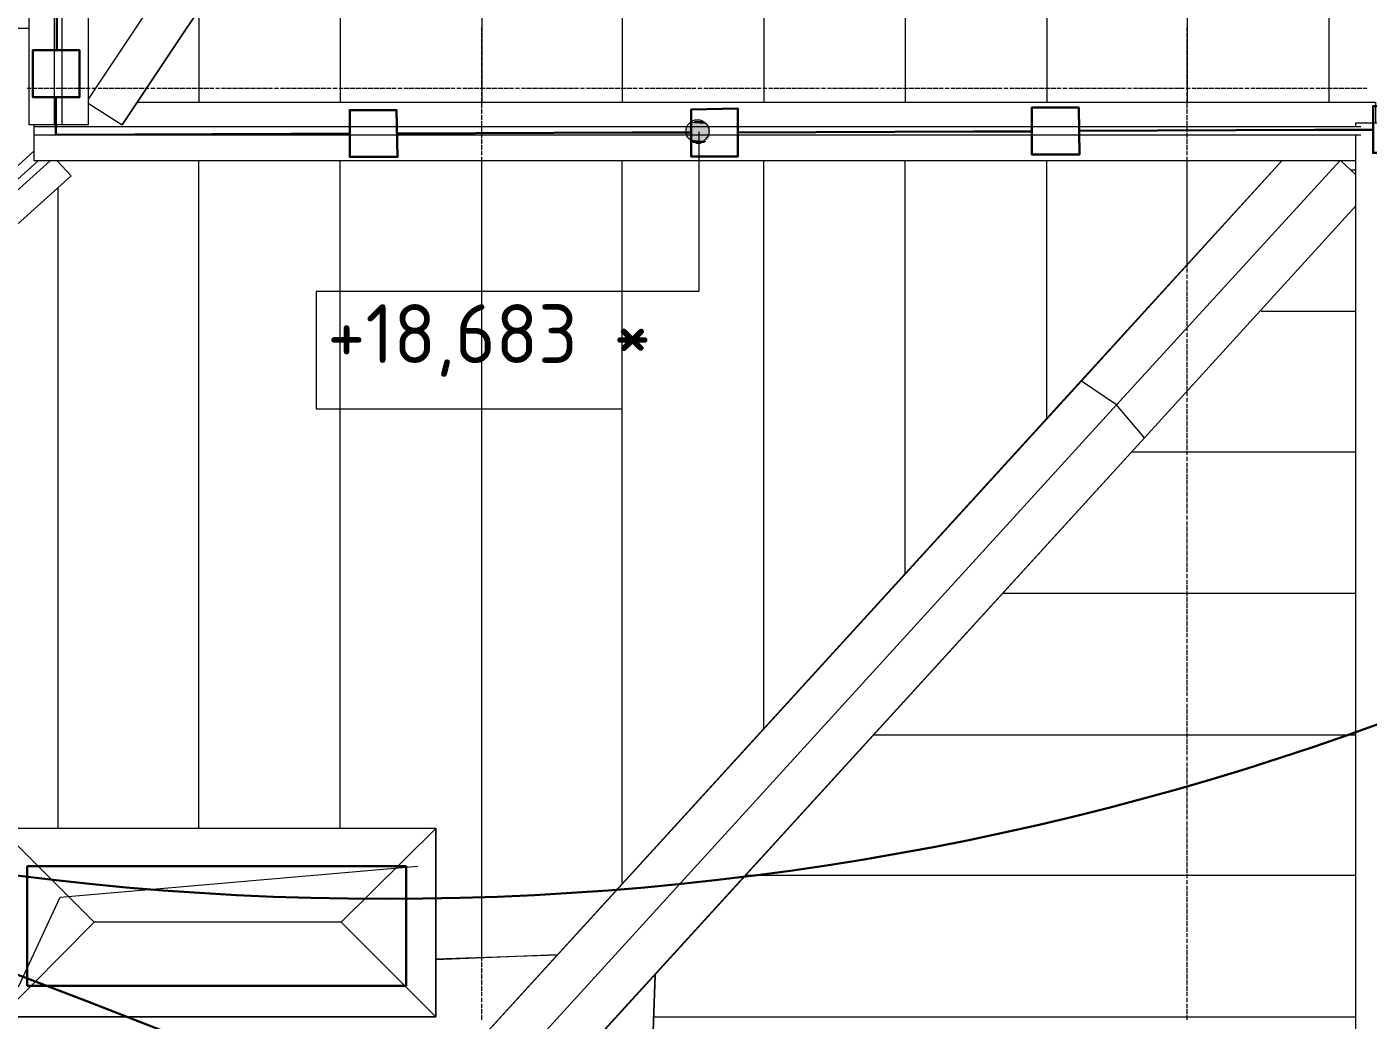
# Model space of a CAD drawing. Header units: millimetres. Extents: x -42533 to 645315, y 3457 to 82611.
# Drawn here: x 541750 to 547451, y 21061 to 25284 of the extents above; entities that cross this region are included whole.
import ezdxf

# ---------------------------------------------------------------- set-up
doc = ezdxf.new("R2010")
doc.units = ezdxf.units.MM
for name, color, linetype, true_color in [('PDF _!ЭОМ.Молниезащита', 7, 'Continuous', 0x954a95), ('PDF _Аннотация', 7, 'Continuous', 0xbababa), ('PDF _Антураж', 7, 'Continuous', 0xbababa), ('PDF _Воздуховоды', 7, 'Continuous', 0xbababa), ('PDF _Крыша', 7, 'Continuous', 0xbababa), ('PDF _Крыша штриховка', 7, 'Continuous', 0xbababa), ('PDF _Обобщенные модели', 7, 'Continuous', 0xbababa), ('PDF _Ограждение', 7, 'Continuous', 0xbababa), ('PDF _Оси', 7, 'Continuous', 0xbababa), ('PDF _Отметки', 7, 'Continuous', 0xbababa)]:
    doc.layers.add(name, color=color, linetype=linetype, true_color=true_color)
doc.layers.add('PDF _Линии', color=7, linetype='Continuous')
doc.layers.add('PDF _Текст', color=7, linetype='Continuous')
doc.styles.add('PDF GOST Common', font='GOST_Common.ttf')

msp = doc.modelspace()

# ---------------------------------------------------------------- linework, layer by layer
at = {"layer": 'PDF _!ЭОМ.Молниезащита', "color": 5, "lineweight": 30}
for points in [[(541877.3, 25184), (541877.3, 26183.6), (541877.3, 26433.5), (541779.8, 26433.5), (541779.8, 26632.5), (541978.9, 26632.5), (541978.9, 26433.5), (541877.3, 26433.5)], [(541873, 24824), (541873, 24824), (541873, 24985), (541775.6, 24985), (541775.6, 25184), (541974.7, 25184), (541974.7, 24985), (541873, 24985)], [(541873, 24824), (542872.6, 24828.3), (543122.4, 24828.3), (543122.4, 24929.9), (543321.5, 24929.9), (543325.7, 24730.9), (543122.4, 24730.9), (543122.4, 24828.3)], [(543323.6, 24830.4), (544323.2, 24834.6), (544573.1, 24834.6), (544573.1, 24932), (544772.1, 24936.3), (544772.1, 24733), (544573.1, 24733), (544573.1, 24834.6)], [(544772.1, 24834.6), (545771.7, 24838.9), (546021.5, 24838.9), (546021.5, 24940.5), (546220.6, 24940.5), (546224.8, 24741.5), (546021.5, 24741.5), (546021.5, 24838.9)], [(546222.7, 24841), (547222.3, 24845.2), (547472.1, 24845.2), (547472.1, 24946.9), (547671.2, 24946.9), (547675.4, 24747.8), (547472.1, 24747.8), (547472.1, 24845.2)]]:
    msp.add_lwpolyline(points, dxfattribs=at)
at = {"layer": 'PDF _!ЭОМ.Молниезащита', "color": 116, "lineweight": 30, "true_color": 0x136734}
msp.add_circle((543274.8, 33878.4), 12301.6, dxfattribs=at)
at = {"layer": 'PDF _!ЭОМ.Молниезащита', "lineweight": 13}
msp.add_arc((541973.2, 33883.9), 18066.6, 258.64082, 32.4196, dxfattribs=at)
at = {"layer": 'PDF _!ЭОМ.Молниезащита', "lineweight": 30}
msp.add_arc((514330.6, -50639.5), 76931.2, 53.480075, 71.283866, dxfattribs=at)
at = {"layer": 'PDF _Аннотация', "color": 8, "lineweight": 20}
msp.add_lwpolyline([(542980.6, 24159.1), (542980.6, 23659.3), (544280.8, 23659.3), (544280.8, 24159.1)], close=True, dxfattribs=at)
at = {"layer": 'PDF _Антураж', "color": 8, "lineweight": 18}
for points in [[(544001.3, 21338.4), (543488.8, 21317.2)], [(543488.8, 21321.4), (544005.5, 21338.4)], [(544132.6, 13236.1), (544420.6, 21253.6), (544136.8, 13240.4)]]:
    msp.add_lwpolyline(points, dxfattribs=at)
at = {"layer": 'PDF _Воздуховоды', "color": 8, "lineweight": 18}
for points in [[(543086.4, 21478.1), (543488.8, 21876.2), (543488.8, 21075.8), (543488.8, 21876.2), (541638, 21876.2), (541638, 21075.8), (541638, 21876.2), (542036.1, 21478.1), (541638, 21075.8), (543488.8, 21075.8), (543086.4, 21478.1), (542036.1, 21478.1)], [(543488.8, 21876.2), (541638, 21876.2)], [(543488.8, 21075.8), (541638, 21075.8)]]:
    msp.add_lwpolyline(points, dxfattribs=at)
at = {"layer": 'PDF _Крыша', "color": 8, "lineweight": 9}
msp.add_lwpolyline([(537944.7, 21245.2), (541782, 24756.3)], dxfattribs=at)
at = {"layer": 'PDF _Крыша штриховка', "color": 8, "lineweight": 9}
for points in [[(547283.7, 31482), (547283.7, 24963.8)], [(546682.3, 31460.8), (546682.3, 24963.8)], [(546085.1, 30757.8), (546085.1, 24963.8)], [(545483.7, 29855.6), (545483.7, 24963.8)], [(544882.2, 28957.7), (544882.2, 24963.8)], [(544280.8, 28055.6), (544280.8, 24963.8)], [(543683.6, 27157.7), (543683.6, 24963.8)], [(543082.2, 26255.6), (543082.2, 24963.8)], [(542480.8, 25357.7), (542480.8, 24963.8)], [(537923.6, 25277.2), (541760.8, 25277.2)], [(541883.6, 24713.9), (541883.6, 24713.9)], [(542480.8, 21876.2), (542480.8, 24713.9)], [(543082.2, 21876.2), (543082.2, 24713.9)], [(543683.6, 21329.9), (543683.6, 24713.9)], [(544280.8, 21643.3), (544280.8, 24713.9)], [(544882.2, 22299.8), (544882.2, 24713.9)], [(545483.7, 22960.5), (545483.7, 24713.9)], [(546085.1, 23617), (546085.1, 24713.9)], [(546682.3, 24273.4), (546682.3, 24713.9)], [(547376.9, 24675.8), (547398, 24675.8)], [(541883.6, 21876.2), (541883.6, 24599.6)], [(546995.7, 24074.4), (547398, 24074.4)], [(546445.1, 23477.2), (547398, 23477.2)], [(545898.7, 22875.8), (547398, 22875.8)], [(545352.4, 22274.4), (547398, 22274.4)], [(544806, 21677.2), (547398, 21677.2)], [(544416.3, 21075.8), (547398, 21075.8)]]:
    msp.add_lwpolyline(points, dxfattribs=at)
at = {"layer": 'PDF _Линии', "color": 8, "lineweight": 9}
msp.add_lwpolyline([(541714.2, 21202.8), (541892.1, 21584), (543412.6, 21715.3)], dxfattribs=at)
at = {"layer": 'PDF _Линии', "color": 8, "lineweight": 30}
msp.add_lwpolyline([(543361.7, 21715.3), (541752.3, 21715.3), (541752.3, 21207.1), (543361.7, 21207.1)], close=True, dxfattribs=at)
at = {"layer": 'PDF _Обобщенные модели', "color": 8, "lineweight": 18}
msp.add_lwpolyline([(542010.7, 24866.4), (541900.5, 24866.4), (541866.7, 24866.4), (541760.8, 24866.4), (541760.8, 50863), (541866.7, 50863), (541900.5, 50863), (542010.7, 50863)], close=True, dxfattribs=at)
for points in [[(541866.7, 50863), (541866.7, 24866.4)], [(541900.5, 24866.4), (541900.5, 50863)], [(542222.4, 24963.8), (547482.7, 24963.8), (547482.7, 24874.9)], [(547398, 24713.9), (541782, 24713.9), (541782, 24824), (541782, 24857.9), (541782, 24866.4)], [(547419.2, 24857.9), (541782, 24857.9)], [(547398, 24857.9), (547398, 24874.9), (547508.1, 24874.9), (547542, 24874.9), (547652.2, 24874.9), (547652.2, 19695)], [(541782, 24824), (547419.2, 24824)], [(547652.2, 19424), (547652.2, 16675.2), (547542, 16675.2), (547508.1, 16675.2), (547398, 16675.2), (547398, 24824)]]:
    msp.add_lwpolyline(points, dxfattribs=at)
at = {"layer": 'PDF _Ограждение', "color": 8, "lineweight": 9}
for points in [[(542010.7, 24959.6), (542154.7, 24866.4), (547194.7, 32422.3), (547088.8, 32494.3)], [(547025.3, 32494.3), (542010.7, 24976.5)], [(547194.7, 32422.3), (542154.7, 24866.4)], [(537135.8, 20512.5), (541798.9, 24713.9)], [(541849.7, 24713.9), (537186.6, 20512.5)], [(541879.4, 24713.9), (541938.7, 24650.4), (537347.5, 20512.5)], [(547330.3, 24713.9), (546381.5, 23676.3), (546233.3, 23777.9), (543251.6, 20512.5), (546233.3, 23782.1), (546233.3, 23777.9), (547084.6, 24713.9), (546233.3, 23782.1)], [(547334.5, 24713.9), (547398, 24654.6)], [(546500.1, 23536.5), (547398, 24523.3), (546500.1, 23536.5)], [(543463.4, 20207.5), (546500.1, 23536.5), (546381.5, 23676.3), (543463.4, 20474.3)], [(546500.1, 23536.5), (543463.4, 20203.3)], [(546500.1, 23536.5), (546500.1, 23536.5)]]:
    msp.add_lwpolyline(points, dxfattribs=at)
at = {"layer": 'PDF _Оси', "color": 8, "lineweight": 9}
for points in [[(543683.6, 25264.5), (543683.6, 25281.5)], [(543683.6, 25260.3), (543683.6, 25260.3)], [(543683.6, 25239.1), (543683.6, 25256)], [(546682.3, 25264.5), (546682.3, 25281.5)], [(546682.3, 25260.3), (546682.3, 25260.3)], [(546682.3, 25239.1), (546682.3, 25256)], [(543683.6, 25234.9), (543683.6, 25234.9)], [(543683.6, 25213.7), (543683.6, 25230.6)], [(543683.6, 25188.3), (543683.6, 25209.5)], [(546682.3, 25234.9), (546682.3, 25234.9)], [(546682.3, 25213.7), (546682.3, 25230.6)], [(546682.3, 25188.3), (546682.3, 25209.5)], [(543683.6, 25162.9), (543683.6, 25184)], [(543683.6, 25137.5), (543683.6, 25158.6)], [(546682.3, 25162.9), (546682.3, 25184)], [(546682.3, 25137.5), (546682.3, 25158.6)], [(543683.6, 25112), (543683.6, 25133.2)], [(543683.6, 25086.6), (543683.6, 25107.8)], [(546682.3, 25112), (546682.3, 25133.2)], [(546682.3, 25086.6), (546682.3, 25107.8)], [(543683.6, 25061.2), (543683.6, 25082.4)], [(543683.6, 25035.8), (543683.6, 25057)], [(543683.6, 25014.6), (543683.6, 25031.6)], [(546682.3, 25061.2), (546682.3, 25082.4)], [(546682.3, 25035.8), (546682.3, 25057)], [(546682.3, 25014.6), (546682.3, 25031.6)], [(541752.3, 25023.1), (541769.3, 25023.1)], [(541773.5, 25023.1), (541773.5, 25023.1)], [(541777.7, 25023.1), (541794.7, 25023.1)], [(541798.9, 25023.1), (541820.1, 25023.1)], [(541824.3, 25023.1), (541845.5, 25023.1)], [(541849.7, 25023.1), (541870.9, 25023.1)], [(541875.1, 25023.1), (541896.3, 25023.1)], [(541900.5, 25023.1), (541921.7, 25023.1)], [(541926, 25023.1), (541947.1, 25023.1)], [(541951.4, 25023.1), (541972.5, 25023.1)], [(541976.8, 25023.1), (541998, 25023.1)], [(542002.2, 25023.1), (542019.1, 25023.1)], [(542023.4, 25023.1), (542023.4, 25023.1)], [(542027.6, 25023.1), (542044.6, 25023.1)], [(542048.8, 25023.1), (542048.8, 25023.1)], [(542053, 25023.1), (542070, 25023.1)], [(542074.2, 25023.1), (542095.4, 25023.1)], [(542099.6, 25023.1), (542120.8, 25023.1)], [(542125, 25023.1), (542146.2, 25023.1)], [(542150.4, 25023.1), (542171.6, 25023.1)], [(542175.8, 25023.1), (542197, 25023.1)], [(542201.3, 25023.1), (542222.4, 25023.1)], [(542226.7, 25023.1), (542247.8, 25023.1)], [(542252.1, 25023.1), (542269, 25023.1)], [(542273.3, 25023.1), (542273.3, 25023.1)], [(542277.5, 25023.1), (542294.4, 25023.1)], [(542298.7, 25023.1), (542298.7, 25023.1)], [(542302.9, 25023.1), (542319.8, 25023.1)], [(542324.1, 25023.1), (542345.3, 25023.1)], [(542349.5, 25023.1), (542370.7, 25023.1)], [(542374.9, 25023.1), (542396.1, 25023.1)], [(542400.3, 25023.1), (542421.5, 25023.1)], [(542425.7, 25023.1), (542446.9, 25023.1)], [(542451.1, 25023.1), (542472.3, 25023.1)], [(542476.6, 25023.1), (542497.7, 25023.1)], [(542502, 25023.1), (542523.1, 25023.1)], [(542527.4, 25023.1), (542544.3, 25023.1)], [(542548.6, 25023.1), (542548.6, 25023.1)], [(542552.8, 25023.1), (542569.7, 25023.1)], [(542574, 25023.1), (542574, 25023.1)], [(542578.2, 25023.1), (542595.1, 25023.1)], [(542599.4, 25023.1), (542620.6, 25023.1)], [(542624.8, 25023.1), (542646, 25023.1)], [(542650.2, 25023.1), (542671.4, 25023.1)], [(542675.6, 25023.1), (542696.8, 25023.1)], [(542701, 25023.1), (542722.2, 25023.1)], [(542726.4, 25023.1), (542747.6, 25023.1)], [(542751.9, 25023.1), (542773, 25023.1)], [(542777.3, 25023.1), (542794.2, 25023.1)], [(542798.4, 25023.1), (542798.4, 25023.1)], [(542802.7, 25023.1), (542819.6, 25023.1)], [(542823.9, 25023.1), (542823.9, 25023.1)], [(542828.1, 25023.1), (542845, 25023.1)], [(542849.3, 25023.1), (542870.4, 25023.1)], [(542874.7, 25023.1), (542895.9, 25023.1)], [(542900.1, 25023.1), (542921.3, 25023.1)], [(542925.5, 25023.1), (542946.7, 25023.1)], [(542950.9, 25023.1), (542972.1, 25023.1)], [(542976.3, 25023.1), (542997.5, 25023.1)], [(543001.7, 25023.1), (543022.9, 25023.1)], [(543027.2, 25023.1), (543044.1, 25023.1)], [(543048.3, 25023.1), (543048.3, 25023.1)], [(543052.6, 25023.1), (543069.5, 25023.1)], [(543073.7, 25023.1), (543073.7, 25023.1)], [(543078, 25023.1), (543094.9, 25023.1)], [(543099.2, 25023.1), (543120.3, 25023.1)], [(543124.6, 25023.1), (543145.7, 25023.1)], [(543150, 25023.1), (543171.2, 25023.1)], [(543175.4, 25023.1), (543196.6, 25023.1)], [(543200.8, 25023.1), (543222, 25023.1)], [(543226.2, 25023.1), (543247.4, 25023.1)], [(543251.6, 25023.1), (543272.8, 25023.1)], [(543277, 25023.1), (543298.2, 25023.1)], [(543302.4, 25023.1), (543319.4, 25023.1)], [(543323.6, 25023.1), (543323.6, 25023.1)], [(543327.9, 25023.1), (543344.8, 25023.1)], [(543349, 25023.1), (543349, 25023.1)], [(543353.3, 25023.1), (543370.2, 25023.1)], [(543374.4, 25023.1), (543395.6, 25023.1)], [(543399.9, 25023.1), (543421, 25023.1)], [(543425.3, 25023.1), (543446.5, 25023.1)], [(543450.7, 25023.1), (543471.9, 25023.1)], [(543476.1, 25023.1), (543497.3, 25023.1)], [(543501.5, 25023.1), (543522.7, 25023.1)], [(543526.9, 25023.1), (543548.1, 25023.1)], [(543552.3, 25023.1), (543569.3, 25023.1)], [(543573.5, 25023.1), (543573.5, 25023.1)], [(543577.7, 25023.1), (543594.7, 25023.1)], [(543598.9, 25023.1), (543598.9, 25023.1)], [(543603.2, 25023.1), (543620.1, 25023.1)], [(543624.3, 25023.1), (543645.5, 25023.1)], [(543649.7, 25023.1), (543670.9, 25023.1)], [(543675.2, 25023.1), (543696.3, 25023.1)], [(543683.6, 25010.4), (543683.6, 25010.4)], [(543683.6, 24989.2), (543683.6, 25006.2)], [(543683.6, 24985), (543683.6, 24985)], [(543683.6, 24963.8), (543683.6, 24980.7)], [(543700.6, 25023.1), (543721.7, 25023.1)], [(543726, 25023.1), (543747.2, 25023.1)], [(543751.4, 25023.1), (543772.6, 25023.1)], [(543776.8, 25023.1), (543798, 25023.1)], [(543802.2, 25023.1), (543819.2, 25023.1)], [(543823.4, 25023.1), (543823.4, 25023.1)], [(543827.6, 25023.1), (543844.6, 25023.1)], [(543848.8, 25023.1), (543848.8, 25023.1)], [(543853, 25023.1), (543870, 25023.1)], [(543874.2, 25023.1), (543895.4, 25023.1)], [(543899.6, 25023.1), (543920.8, 25023.1)], [(543925, 25023.1), (543946.2, 25023.1)], [(543950.5, 25023.1), (543971.6, 25023.1)], [(543975.9, 25023.1), (543997, 25023.1)], [(544001.3, 25023.1), (544022.5, 25023.1)], [(544026.7, 25023.1), (544047.9, 25023.1)], [(544052.1, 25023.1), (544073.3, 25023.1)], [(544077.5, 25023.1), (544094.5, 25023.1)], [(544098.7, 25023.1), (544098.7, 25023.1)], [(544102.9, 25023.1), (544119.9, 25023.1)], [(544124.1, 25023.1), (544124.1, 25023.1)], [(544128.3, 25023.1), (544145.3, 25023.1)], [(544149.5, 25023.1), (544170.7, 25023.1)], [(544174.9, 25023.1), (544196.1, 25023.1)], [(544200.3, 25023.1), (544221.5, 25023.1)], [(544225.8, 25023.1), (544246.9, 25023.1)], [(544251.2, 25023.1), (544272.3, 25023.1)], [(544276.6, 25023.1), (544297.8, 25023.1)], [(544302, 25023.1), (544323.2, 25023.1)], [(544327.4, 25023.1), (544344.3, 25023.1)], [(544348.6, 25023.1), (544348.6, 25023.1)], [(544352.8, 25023.1), (544369.8, 25023.1)], [(544374, 25023.1), (544374, 25023.1)], [(544378.2, 25023.1), (544395.2, 25023.1)], [(544399.4, 25023.1), (544420.6, 25023.1)], [(544424.8, 25023.1), (544446, 25023.1)], [(544450.2, 25023.1), (544471.4, 25023.1)], [(544475.6, 25023.1), (544496.8, 25023.1)], [(544501.1, 25023.1), (544522.2, 25023.1)], [(544526.5, 25023.1), (544547.6, 25023.1)], [(544551.9, 25023.1), (544573.1, 25023.1)], [(544577.3, 25023.1), (544594.2, 25023.1)], [(544598.5, 25023.1), (544598.5, 25023.1)], [(544602.7, 25023.1), (544619.6, 25023.1)], [(544623.9, 25023.1), (544623.9, 25023.1)], [(544628.1, 25023.1), (544645.1, 25023.1)], [(544649.3, 25023.1), (544670.5, 25023.1)], [(544674.7, 25023.1), (544695.9, 25023.1)], [(544700.1, 25023.1), (544721.3, 25023.1)], [(544725.5, 25023.1), (544746.7, 25023.1)], [(544750.9, 25023.1), (544772.1, 25023.1)], [(544776.3, 25023.1), (544797.5, 25023.1)], [(544801.8, 25023.1), (544822.9, 25023.1)], [(544827.2, 25023.1), (544848.4, 25023.1)], [(544852.6, 25023.1), (544869.5, 25023.1)], [(544873.8, 25023.1), (544873.8, 25023.1)], [(544878, 25023.1), (544894.9, 25023.1)], [(544899.2, 25023.1), (544899.2, 25023.1)], [(544903.4, 25023.1), (544920.4, 25023.1)], [(544924.6, 25023.1), (544945.8, 25023.1)], [(544950, 25023.1), (544971.2, 25023.1)], [(544975.4, 25023.1), (544996.6, 25023.1)], [(545000.8, 25023.1), (545022, 25023.1)], [(545026.2, 25023.1), (545047.4, 25023.1)], [(545051.6, 25023.1), (545072.8, 25023.1)], [(545077.1, 25023.1), (545098.2, 25023.1)], [(545102.5, 25023.1), (545119.4, 25023.1)], [(545123.6, 25023.1), (545123.6, 25023.1)], [(545127.9, 25023.1), (545144.8, 25023.1)], [(545149.1, 25023.1), (545149.1, 25023.1)], [(545153.3, 25023.1), (545170.2, 25023.1)], [(545174.5, 25023.1), (545195.6, 25023.1)], [(545199.9, 25023.1), (545221.1, 25023.1)], [(545225.3, 25023.1), (545246.5, 25023.1)], [(545250.7, 25023.1), (545271.9, 25023.1)], [(545276.1, 25023.1), (545297.3, 25023.1)], [(545301.5, 25023.1), (545322.7, 25023.1)], [(545326.9, 25023.1), (545348.1, 25023.1)], [(545352.4, 25023.1), (545369.3, 25023.1)], [(545373.5, 25023.1), (545373.5, 25023.1)], [(545377.8, 25023.1), (545394.7, 25023.1)], [(545398.9, 25023.1), (545398.9, 25023.1)], [(545403.2, 25023.1), (545420.1, 25023.1)], [(545424.4, 25023.1), (545445.5, 25023.1)], [(545449.8, 25023.1), (545470.9, 25023.1)], [(545475.2, 25023.1), (545496.4, 25023.1)], [(545500.6, 25023.1), (545521.8, 25023.1)], [(545526, 25023.1), (545547.2, 25023.1)], [(545551.4, 25023.1), (545572.6, 25023.1)], [(545576.8, 25023.1), (545598, 25023.1)], [(545602.2, 25023.1), (545623.4, 25023.1)], [(545627.7, 25023.1), (545644.6, 25023.1)], [(545648.8, 25023.1), (545648.8, 25023.1)], [(545653.1, 25023.1), (545670, 25023.1)], [(545674.2, 25023.1), (545674.2, 25023.1)], [(545678.5, 25023.1), (545695.4, 25023.1)], [(545699.7, 25023.1), (545720.8, 25023.1)], [(545725.1, 25023.1), (545746.2, 25023.1)], [(545750.5, 25023.1), (545771.7, 25023.1)], [(545775.9, 25023.1), (545797.1, 25023.1)], [(545801.3, 25023.1), (545822.5, 25023.1)], [(545826.7, 25023.1), (545847.9, 25023.1)], [(545852.1, 25023.1), (545873.3, 25023.1)], [(545877.5, 25023.1), (545894.5, 25023.1)], [(545898.7, 25023.1), (545898.7, 25023.1)], [(545903, 25023.1), (545919.9, 25023.1)], [(545924.1, 25023.1), (545924.1, 25023.1)], [(545928.4, 25023.1), (545945.3, 25023.1)], [(545949.5, 25023.1), (545970.7, 25023.1)], [(545975, 25023.1), (545996.1, 25023.1)], [(546000.4, 25023.1), (546021.5, 25023.1)], [(546025.8, 25023.1), (546047, 25023.1)], [(546051.2, 25023.1), (546072.4, 25023.1)], [(546076.6, 25023.1), (546097.8, 25023.1)], [(546102, 25023.1), (546123.2, 25023.1)], [(546127.4, 25023.1), (546144.4, 25023.1)], [(546148.6, 25023.1), (546148.6, 25023.1)], [(546152.8, 25023.1), (546169.8, 25023.1)], [(546174, 25023.1), (546174, 25023.1)], [(546178.2, 25023.1), (546195.2, 25023.1)], [(546199.4, 25023.1), (546220.6, 25023.1)], [(546224.8, 25023.1), (546246, 25023.1)], [(546250.3, 25023.1), (546271.4, 25023.1)], [(546275.7, 25023.1), (546296.8, 25023.1)], [(546301.1, 25023.1), (546322.3, 25023.1)], [(546326.5, 25023.1), (546347.7, 25023.1)], [(546351.9, 25023.1), (546373.1, 25023.1)], [(546377.3, 25023.1), (546398.5, 25023.1)], [(546402.7, 25023.1), (546419.7, 25023.1)], [(546423.9, 25023.1), (546423.9, 25023.1)], [(546428.1, 25023.1), (546445.1, 25023.1)], [(546449.3, 25023.1), (546449.3, 25023.1)], [(546453.5, 25023.1), (546470.5, 25023.1)], [(546474.7, 25023.1), (546495.9, 25023.1)], [(546500.1, 25023.1), (546521.3, 25023.1)], [(546525.5, 25023.1), (546546.7, 25023.1)], [(546551, 25023.1), (546572.1, 25023.1)], [(546576.4, 25023.1), (546597.5, 25023.1)], [(546601.8, 25023.1), (546623, 25023.1)], [(546627.2, 25023.1), (546648.4, 25023.1)], [(546652.6, 25023.1), (546669.6, 25023.1)], [(546673.8, 25023.1), (546673.8, 25023.1)], [(546678, 25023.1), (546695, 25023.1)], [(546682.3, 25010.4), (546682.3, 25010.4)], [(546682.3, 24989.2), (546682.3, 25006.2)], [(546682.3, 24985), (546682.3, 24985)], [(546682.3, 24963.8), (546682.3, 24980.7)], [(546699.2, 25023.1), (546699.2, 25023.1)], [(546703.4, 25023.1), (546720.4, 25023.1)], [(546724.6, 25023.1), (546745.8, 25023.1)], [(546750, 25023.1), (546771.2, 25023.1)], [(546775.4, 25023.1), (546796.6, 25023.1)], [(546800.8, 25023.1), (546822, 25023.1)], [(546826.3, 25023.1), (546847.4, 25023.1)], [(546851.7, 25023.1), (546872.8, 25023.1)], [(546877.1, 25023.1), (546898.3, 25023.1)], [(546902.5, 25023.1), (546919.4, 25023.1)], [(546923.7, 25023.1), (546923.7, 25023.1)], [(546927.9, 25023.1), (546944.8, 25023.1)], [(546949.1, 25023.1), (546949.1, 25023.1)], [(546953.3, 25023.1), (546970.3, 25023.1)], [(546974.5, 25023.1), (546995.7, 25023.1)], [(546999.9, 25023.1), (547021.1, 25023.1)], [(547025.3, 25023.1), (547046.5, 25023.1)], [(547050.7, 25023.1), (547071.9, 25023.1)], [(547076.1, 25023.1), (547097.3, 25023.1)], [(547101.6, 25023.1), (547122.7, 25023.1)], [(547127, 25023.1), (547148.1, 25023.1)], [(547152.4, 25023.1), (547173.6, 25023.1)], [(547177.8, 25023.1), (547194.7, 25023.1)], [(547199, 25023.1), (547199, 25023.1)], [(547203.2, 25023.1), (547220.1, 25023.1)], [(547224.4, 25023.1), (547224.4, 25023.1)], [(547228.6, 25023.1), (547245.6, 25023.1)], [(547249.8, 25023.1), (547271, 25023.1)], [(547275.2, 25023.1), (547296.4, 25023.1)], [(547300.6, 25023.1), (547321.8, 25023.1)], [(547326, 25023.1), (547347.2, 25023.1)], [(547351.4, 25023.1), (547372.6, 25023.1)], [(547376.9, 25023.1), (547398, 25023.1)], [(547402.3, 25023.1), (547423.4, 25023.1)], [(547427.7, 25023.1), (547444.6, 25023.1)], [(547448.9, 25023.1), (547448.9, 25023.1)], [(543683.6, 24938.4), (543683.6, 24959.6)], [(543683.6, 24913), (543683.6, 24934.2)], [(546682.3, 24938.4), (546682.3, 24959.6)], [(546682.3, 24913), (546682.3, 24934.2)], [(543683.6, 24887.6), (543683.6, 24908.7)], [(543683.6, 24862.2), (543683.6, 24883.3)], [(543683.6, 24836.7), (543683.6, 24857.9)], [(546682.3, 24887.6), (546682.3, 24908.7)], [(546682.3, 24862.2), (546682.3, 24883.3)], [(546682.3, 24836.7), (546682.3, 24857.9)], [(543683.6, 24811.3), (543683.6, 24832.5)], [(543683.6, 24785.9), (543683.6, 24807.1)], [(546682.3, 24811.3), (546682.3, 24832.5)], [(546682.3, 24785.9), (546682.3, 24807.1)], [(543683.6, 24760.5), (543683.6, 24781.7)], [(543683.6, 24739.3), (543683.6, 24756.3)], [(546682.3, 24760.5), (546682.3, 24781.7)], [(546682.3, 24739.3), (546682.3, 24756.3)], [(543683.6, 24735.1), (543683.6, 24735.1)], [(543683.6, 24713.9), (543683.6, 24730.9)], [(543683.6, 24709.7), (543683.6, 24709.7)], [(543683.6, 24688.5), (543683.6, 24705.5)], [(546682.3, 24735.1), (546682.3, 24735.1)], [(546682.3, 24713.9), (546682.3, 24730.9)], [(546682.3, 24709.7), (546682.3, 24709.7)], [(546682.3, 24688.5), (546682.3, 24705.5)], [(543683.6, 24663.1), (543683.6, 24684.3)], [(543683.6, 24637.7), (543683.6, 24658.9)], [(543683.6, 24612.3), (543683.6, 24633.5)], [(546682.3, 24663.1), (546682.3, 24684.3)], [(546682.3, 24637.7), (546682.3, 24658.9)], [(546682.3, 24612.3), (546682.3, 24633.5)], [(543683.6, 24586.9), (543683.6, 24608)], [(543683.6, 24561.4), (543683.6, 24582.6)], [(546682.3, 24586.9), (546682.3, 24608)], [(546682.3, 24561.4), (546682.3, 24582.6)], [(543683.6, 24536), (543683.6, 24557.2)], [(543683.6, 24510.6), (543683.6, 24531.8)], [(546682.3, 24536), (546682.3, 24557.2)], [(546682.3, 24510.6), (546682.3, 24531.8)], [(543683.6, 24489.4), (543683.6, 24506.4)], [(543683.6, 24485.2), (543683.6, 24485.2)], [(543683.6, 24464), (543683.6, 24481)], [(543683.6, 24459.8), (543683.6, 24459.8)], [(546682.3, 24489.4), (546682.3, 24506.4)], [(546682.3, 24485.2), (546682.3, 24485.2)], [(546682.3, 24464), (546682.3, 24481)], [(546682.3, 24459.8), (546682.3, 24459.8)], [(543683.6, 24438.6), (543683.6, 24455.6)], [(543683.6, 24413.2), (543683.6, 24434.4)], [(543683.6, 24387.8), (543683.6, 24409)], [(546682.3, 24438.6), (546682.3, 24455.6)], [(546682.3, 24413.2), (546682.3, 24434.4)], [(546682.3, 24387.8), (546682.3, 24409)], [(543683.6, 24362.4), (543683.6, 24383.6)], [(543683.6, 24337), (543683.6, 24358.2)], [(546682.3, 24362.4), (546682.3, 24383.6)], [(546682.3, 24337), (546682.3, 24358.2)], [(543683.6, 24311.6), (543683.6, 24332.7)], [(543683.6, 24286.2), (543683.6, 24307.3)], [(546682.3, 24311.6), (546682.3, 24332.7)], [(546682.3, 24286.2), (546682.3, 24307.3)], [(543683.6, 24260.7), (543683.6, 24281.9)], [(543683.6, 24239.6), (543683.6, 24256.5)], [(543683.6, 24235.3), (543683.6, 24235.3)], [(543683.6, 24214.2), (543683.6, 24231.1)], [(546682.3, 24260.7), (546682.3, 24281.9)], [(546682.3, 24239.6), (546682.3, 24256.5)], [(546682.3, 24235.3), (546682.3, 24235.3)], [(546682.3, 24214.2), (546682.3, 24231.1)], [(543683.6, 24209.9), (543683.6, 24209.9)], [(543683.6, 24188.7), (543683.6, 24205.7)], [(543683.6, 24163.3), (543683.6, 24184.5)], [(546682.3, 24209.9), (546682.3, 24209.9)], [(546682.3, 24188.7), (546682.3, 24205.7)], [(546682.3, 24163.3), (546682.3, 24184.5)], [(543683.6, 24137.9), (543683.6, 24159.1)], [(543683.6, 24112.5), (543683.6, 24133.7)], [(546682.3, 24137.9), (546682.3, 24159.1)], [(546682.3, 24112.5), (546682.3, 24133.7)], [(543683.6, 24087.1), (543683.6, 24108.3)], [(543683.6, 24061.7), (543683.6, 24082.9)], [(543683.6, 24036.3), (543683.6, 24057.4)], [(546682.3, 24087.1), (546682.3, 24108.3)], [(546682.3, 24061.7), (546682.3, 24082.9)], [(546682.3, 24036.3), (546682.3, 24057.4)], [(543683.6, 24010.9), (543683.6, 24032)], [(543683.6, 23989.7), (543683.6, 24006.6)], [(546682.3, 24010.9), (546682.3, 24032)], [(546682.3, 23989.7), (546682.3, 24006.6)], [(543683.6, 23985.4), (543683.6, 23985.4)], [(543683.6, 23964.3), (543683.6, 23981.2)], [(543683.6, 23960), (543683.6, 23960)], [(543683.6, 23938.9), (543683.6, 23955.8)], [(546682.3, 23985.4), (546682.3, 23985.4)], [(546682.3, 23964.3), (546682.3, 23981.2)], [(546682.3, 23960), (546682.3, 23960)], [(546682.3, 23938.9), (546682.3, 23955.8)], [(543683.6, 23913.4), (543683.6, 23934.6)], [(543683.6, 23888), (543683.6, 23909.2)], [(546682.3, 23913.4), (546682.3, 23934.6)], [(546682.3, 23888), (546682.3, 23909.2)], [(543683.6, 23862.6), (543683.6, 23883.8)], [(543683.6, 23837.2), (543683.6, 23858.4)], [(543683.6, 23811.8), (543683.6, 23833)], [(546682.3, 23862.6), (546682.3, 23883.8)], [(546682.3, 23837.2), (546682.3, 23858.4)], [(546682.3, 23811.8), (546682.3, 23833)], [(543683.6, 23786.4), (543683.6, 23807.6)], [(543683.6, 23761), (543683.6, 23782.1)], [(546682.3, 23786.4), (546682.3, 23807.6)], [(546682.3, 23761), (546682.3, 23782.1)], [(543683.6, 23735.6), (543683.6, 23756.7)], [(543683.6, 23714.4), (543683.6, 23731.3)], [(546682.3, 23735.6), (546682.3, 23756.7)], [(546682.3, 23714.4), (546682.3, 23731.3)], [(543683.6, 23710.1), (543683.6, 23710.1)], [(543683.6, 23689), (543683.6, 23705.9)], [(543683.6, 23684.7), (543683.6, 23684.7)], [(543683.6, 23663.6), (543683.6, 23680.5)], [(543683.6, 23638.1), (543683.6, 23659.3)], [(546682.3, 23710.1), (546682.3, 23710.1)], [(546682.3, 23689), (546682.3, 23705.9)], [(546682.3, 23684.7), (546682.3, 23684.7)], [(546682.3, 23663.6), (546682.3, 23680.5)], [(546682.3, 23638.1), (546682.3, 23659.3)], [(543683.6, 23612.7), (543683.6, 23633.9)], [(543683.6, 23587.3), (543683.6, 23608.5)], [(546682.3, 23612.7), (546682.3, 23633.9)], [(546682.3, 23587.3), (546682.3, 23608.5)], [(543683.6, 23561.9), (543683.6, 23583.1)], [(543683.6, 23536.5), (543683.6, 23557.7)], [(546682.3, 23561.9), (546682.3, 23583.1)], [(546682.3, 23536.5), (546682.3, 23557.7)], [(543683.6, 23511.1), (543683.6, 23532.3)], [(543683.6, 23485.7), (543683.6, 23506.8)], [(546682.3, 23511.1), (546682.3, 23532.3)], [(546682.3, 23485.7), (546682.3, 23506.8)], [(543683.6, 23464.5), (543683.6, 23481.4)], [(543683.6, 23460.3), (543683.6, 23460.3)], [(543683.6, 23439.1), (543683.6, 23456)], [(543683.6, 23434.8), (543683.6, 23434.8)], [(543683.6, 23413.7), (543683.6, 23430.6)], [(546682.3, 23464.5), (546682.3, 23481.4)], [(546682.3, 23460.3), (546682.3, 23460.3)], [(546682.3, 23439.1), (546682.3, 23456)], [(546682.3, 23434.8), (546682.3, 23434.8)], [(546682.3, 23413.7), (546682.3, 23430.6)], [(543683.6, 23388.3), (543683.6, 23409.4)], [(543683.6, 23362.8), (543683.6, 23384)], [(546682.3, 23388.3), (546682.3, 23409.4)], [(546682.3, 23362.8), (546682.3, 23384)], [(543683.6, 23337.4), (543683.6, 23358.6)], [(543683.6, 23312), (543683.6, 23333.2)], [(546682.3, 23337.4), (546682.3, 23358.6)], [(546682.3, 23312), (546682.3, 23333.2)], [(543683.6, 23286.6), (543683.6, 23307.8)], [(543683.6, 23261.2), (543683.6, 23282.4)], [(546682.3, 23286.6), (546682.3, 23307.8)], [(546682.3, 23261.2), (546682.3, 23282.4)], [(543683.6, 23235.8), (543683.6, 23257)], [(543683.6, 23214.6), (543683.6, 23231.6)], [(543683.6, 23210.4), (543683.6, 23210.4)], [(543683.6, 23189.2), (543683.6, 23206.1)], [(546682.3, 23235.8), (546682.3, 23257)], [(546682.3, 23214.6), (546682.3, 23231.6)], [(546682.3, 23210.4), (546682.3, 23210.4)], [(546682.3, 23189.2), (546682.3, 23206.1)], [(543683.6, 23185), (543683.6, 23185)], [(543683.6, 23163.8), (543683.6, 23180.7)], [(543683.6, 23138.4), (543683.6, 23159.5)], [(546682.3, 23185), (546682.3, 23185)], [(546682.3, 23163.8), (546682.3, 23180.7)], [(546682.3, 23138.4), (546682.3, 23159.5)], [(543683.6, 23113), (543683.6, 23134.1)], [(543683.6, 23087.5), (543683.6, 23108.7)], [(546682.3, 23113), (546682.3, 23134.1)], [(546682.3, 23087.5), (546682.3, 23108.7)], [(543683.6, 23062.1), (543683.6, 23083.3)], [(543683.6, 23036.7), (543683.6, 23057.9)], [(543683.6, 23011.3), (543683.6, 23032.5)], [(546682.3, 23062.1), (546682.3, 23083.3)], [(546682.3, 23036.7), (546682.3, 23057.9)], [(546682.3, 23011.3), (546682.3, 23032.5)], [(543683.6, 22985.9), (543683.6, 23007.1)], [(543683.6, 22964.7), (543683.6, 22981.7)], [(546682.3, 22985.9), (546682.3, 23007.1)], [(546682.3, 22964.7), (546682.3, 22981.7)], [(543683.6, 22960.5), (543683.6, 22960.5)], [(543683.6, 22939.3), (543683.6, 22956.3)], [(543683.6, 22935.1), (543683.6, 22935.1)], [(543683.6, 22913.9), (543683.6, 22930.8)], [(546682.3, 22960.5), (546682.3, 22960.5)], [(546682.3, 22939.3), (546682.3, 22956.3)], [(546682.3, 22935.1), (546682.3, 22935.1)], [(546682.3, 22913.9), (546682.3, 22930.8)], [(543683.6, 22888.5), (543683.6, 22909.7)], [(543683.6, 22863.1), (543683.6, 22884.3)], [(546682.3, 22888.5), (546682.3, 22909.7)], [(546682.3, 22863.1), (546682.3, 22884.3)], [(543683.6, 22837.7), (543683.6, 22858.8)], [(543683.6, 22812.3), (543683.6, 22833.4)], [(543683.6, 22786.8), (543683.6, 22808)], [(546682.3, 22837.7), (546682.3, 22858.8)], [(546682.3, 22812.3), (546682.3, 22833.4)], [(546682.3, 22786.8), (546682.3, 22808)], [(543683.6, 22761.4), (543683.6, 22782.6)], [(543683.6, 22736), (543683.6, 22757.2)], [(546682.3, 22761.4), (546682.3, 22782.6)], [(546682.3, 22736), (546682.3, 22757.2)], [(543683.6, 22710.6), (543683.6, 22731.8)], [(543683.6, 22689.4), (543683.6, 22706.4)], [(546682.3, 22710.6), (546682.3, 22731.8)], [(546682.3, 22689.4), (546682.3, 22706.4)], [(543683.6, 22685.2), (543683.6, 22685.2)], [(543683.6, 22664), (543683.6, 22681)], [(543683.6, 22659.8), (543683.6, 22659.8)], [(543683.6, 22638.6), (543683.6, 22655.5)], [(543683.6, 22613.2), (543683.6, 22634.4)], [(546682.3, 22685.2), (546682.3, 22685.2)], [(546682.3, 22664), (546682.3, 22681)], [(546682.3, 22659.8), (546682.3, 22659.8)], [(546682.3, 22638.6), (546682.3, 22655.5)], [(546682.3, 22613.2), (546682.3, 22634.4)], [(543683.6, 22587.8), (543683.6, 22609)], [(543683.6, 22562.4), (543683.6, 22583.5)], [(546682.3, 22587.8), (546682.3, 22609)], [(546682.3, 22562.4), (546682.3, 22583.5)], [(543683.6, 22537), (543683.6, 22558.1)], [(543683.6, 22511.5), (543683.6, 22532.7)], [(546682.3, 22537), (546682.3, 22558.1)], [(546682.3, 22511.5), (546682.3, 22532.7)], [(543683.6, 22486.1), (543683.6, 22507.3)], [(543683.6, 22460.7), (543683.6, 22481.9)], [(546682.3, 22486.1), (546682.3, 22507.3)], [(546682.3, 22460.7), (546682.3, 22481.9)], [(543683.6, 22439.5), (543683.6, 22456.5)], [(543683.6, 22435.3), (543683.6, 22435.3)], [(543683.6, 22414.1), (543683.6, 22431.1)], [(543683.6, 22409.9), (543683.6, 22409.9)], [(543683.6, 22388.7), (543683.6, 22405.7)], [(546682.3, 22439.5), (546682.3, 22456.5)], [(546682.3, 22435.3), (546682.3, 22435.3)], [(546682.3, 22414.1), (546682.3, 22431.1)], [(546682.3, 22409.9), (546682.3, 22409.9)], [(546682.3, 22388.7), (546682.3, 22405.7)], [(543683.6, 22363.3), (543683.6, 22384.5)], [(543683.6, 22337.9), (543683.6, 22359.1)], [(546682.3, 22363.3), (546682.3, 22384.5)], [(546682.3, 22337.9), (546682.3, 22359.1)], [(543683.6, 22312.5), (543683.6, 22333.7)], [(543683.6, 22287.1), (543683.6, 22308.2)], [(546682.3, 22312.5), (546682.3, 22333.7)], [(546682.3, 22287.1), (546682.3, 22308.2)], [(543683.6, 22261.7), (543683.6, 22282.8)], [(543683.6, 22236.2), (543683.6, 22257.4)], [(546682.3, 22261.7), (546682.3, 22282.8)], [(546682.3, 22236.2), (546682.3, 22257.4)], [(543683.6, 22210.8), (543683.6, 22232)], [(543683.6, 22189.7), (543683.6, 22206.6)], [(543683.6, 22185.4), (543683.6, 22185.4)], [(543683.6, 22164.2), (543683.6, 22181.2)], [(546682.3, 22210.8), (546682.3, 22232)], [(546682.3, 22189.7), (546682.3, 22206.6)], [(546682.3, 22185.4), (546682.3, 22185.4)], [(546682.3, 22164.2), (546682.3, 22181.2)], [(543683.6, 22160), (543683.6, 22160)], [(543683.6, 22138.8), (543683.6, 22155.8)], [(543683.6, 22113.4), (543683.6, 22134.6)], [(546682.3, 22160), (546682.3, 22160)], [(546682.3, 22138.8), (546682.3, 22155.8)], [(546682.3, 22113.4), (546682.3, 22134.6)], [(543683.6, 22088), (543683.6, 22109.2)], [(543683.6, 22062.6), (543683.6, 22083.8)], [(546682.3, 22088), (546682.3, 22109.2)], [(546682.3, 22062.6), (546682.3, 22083.8)], [(543683.6, 22037.2), (543683.6, 22058.4)], [(543683.6, 22011.8), (543683.6, 22032.9)], [(543683.6, 21986.4), (543683.6, 22007.5)], [(546682.3, 22037.2), (546682.3, 22058.4)], [(546682.3, 22011.8), (546682.3, 22032.9)], [(546682.3, 21986.4), (546682.3, 22007.5)], [(543683.6, 21960.9), (543683.6, 21982.1)], [(543683.6, 21935.5), (543683.6, 21956.7)], [(546682.3, 21960.9), (546682.3, 21982.1)], [(546682.3, 21935.5), (546682.3, 21956.7)], [(543683.6, 21914.4), (543683.6, 21931.3)], [(543683.6, 21910.1), (543683.6, 21910.1)], [(543683.6, 21888.9), (543683.6, 21905.9)], [(546682.3, 21914.4), (546682.3, 21931.3)], [(546682.3, 21910.1), (546682.3, 21910.1)], [(546682.3, 21888.9), (546682.3, 21905.9)], [(543683.6, 21863.5), (543683.6, 21884.7)], [(543683.6, 21838.1), (543683.6, 21859.3)], [(546682.3, 21863.5), (546682.3, 21884.7)], [(546682.3, 21838.1), (546682.3, 21859.3)], [(543683.6, 21812.7), (543683.6, 21833.9)], [(543683.6, 21787.3), (543683.6, 21808.5)], [(543683.6, 21761.9), (543683.6, 21783.1)], [(546682.3, 21812.7), (546682.3, 21833.9)], [(546682.3, 21787.3), (546682.3, 21808.5)], [(546682.3, 21761.9), (546682.3, 21783.1)], [(543683.6, 21736.5), (543683.6, 21757.6)], [(543683.6, 21711.1), (543683.6, 21732.2)], [(546682.3, 21736.5), (546682.3, 21757.6)], [(546682.3, 21711.1), (546682.3, 21732.2)], [(543683.6, 21685.6), (543683.6, 21706.8)], [(543683.6, 21664.5), (543683.6, 21681.4)], [(546682.3, 21685.6), (546682.3, 21706.8)], [(546682.3, 21664.5), (546682.3, 21681.4)], [(543683.6, 21660.2), (543683.6, 21660.2)], [(543683.6, 21639.1), (543683.6, 21656)], [(543683.6, 21634.8), (543683.6, 21634.8)], [(543683.6, 21613.6), (543683.6, 21630.6)], [(543683.6, 21588.2), (543683.6, 21609.4)], [(546682.3, 21660.2), (546682.3, 21660.2)], [(546682.3, 21639.1), (546682.3, 21656)], [(546682.3, 21634.8), (546682.3, 21634.8)], [(546682.3, 21613.6), (546682.3, 21630.6)], [(546682.3, 21588.2), (546682.3, 21609.4)], [(543683.6, 21562.8), (543683.6, 21584)], [(543683.6, 21537.4), (543683.6, 21558.6)], [(546682.3, 21562.8), (546682.3, 21584)], [(546682.3, 21537.4), (546682.3, 21558.6)], [(543683.6, 21512), (543683.6, 21533.2)], [(543683.6, 21486.6), (543683.6, 21507.8)], [(546682.3, 21512), (546682.3, 21533.2)], [(546682.3, 21486.6), (546682.3, 21507.8)], [(543683.6, 21461.2), (543683.6, 21482.4)], [(543683.6, 21435.8), (543683.6, 21456.9)], [(546682.3, 21461.2), (546682.3, 21482.4)], [(546682.3, 21435.8), (546682.3, 21456.9)], [(543683.6, 21414.6), (543683.6, 21431.5)], [(543683.6, 21410.4), (543683.6, 21410.4)], [(543683.6, 21389.2), (543683.6, 21406.1)], [(543683.6, 21384.9), (543683.6, 21384.9)], [(543683.6, 21363.8), (543683.6, 21380.7)], [(546682.3, 21414.6), (546682.3, 21431.5)], [(546682.3, 21410.4), (546682.3, 21410.4)], [(546682.3, 21389.2), (546682.3, 21406.1)], [(546682.3, 21384.9), (546682.3, 21384.9)], [(546682.3, 21363.8), (546682.3, 21380.7)], [(543683.6, 21338.4), (543683.6, 21359.5)], [(543683.6, 21312.9), (543683.6, 21334.1)], [(546682.3, 21338.4), (546682.3, 21359.5)], [(546682.3, 21312.9), (546682.3, 21334.1)], [(543683.6, 21287.5), (543683.6, 21308.7)], [(543683.6, 21262.1), (543683.6, 21283.3)], [(546682.3, 21287.5), (546682.3, 21308.7)], [(546682.3, 21262.1), (546682.3, 21283.3)], [(543683.6, 21236.7), (543683.6, 21257.9)], [(543683.6, 21211.3), (543683.6, 21232.5)], [(543683.6, 21185.9), (543683.6, 21207.1)], [(546682.3, 21236.7), (546682.3, 21257.9)], [(546682.3, 21211.3), (546682.3, 21232.5)], [(546682.3, 21185.9), (546682.3, 21207.1)], [(543683.6, 21164.7), (543683.6, 21181.6)], [(543683.6, 21160.5), (543683.6, 21160.5)], [(543683.6, 21139.3), (543683.6, 21156.2)], [(546682.3, 21164.7), (546682.3, 21181.6)], [(546682.3, 21160.5), (546682.3, 21160.5)], [(546682.3, 21139.3), (546682.3, 21156.2)], [(543683.6, 21135.1), (543683.6, 21135.1)], [(543683.6, 21113.9), (543683.6, 21130.8)], [(543683.6, 21088.5), (543683.6, 21109.6)], [(546682.3, 21135.1), (546682.3, 21135.1)], [(546682.3, 21113.9), (546682.3, 21130.8)], [(546682.3, 21088.5), (546682.3, 21109.6)], [(543683.6, 21063.1), (543683.6, 21084.2)], [(546682.3, 21063.1), (546682.3, 21084.2)]]:
    msp.add_lwpolyline(points, dxfattribs=at)
at = {"layer": 'PDF _Отметки', "color": 8, "lineweight": 20}
msp.add_lwpolyline([(544606.9, 24836.7), (544606.9, 24159.1), (543628.6, 24159.1)], dxfattribs=at)
at = {"layer": 'PDF _Отметки', "lineweight": 9}
msp.add_circle((544600.5, 24839.8), 48.7, dxfattribs=at)
at = {"layer": 'PDF _Отметки', "transparency": 33554559}
for points in [[(544564.6, 24862.2), (544649.3, 24857.9), (544560.3, 24857.9)], [(544649.3, 24857.9), (544560.3, 24857.9), (544653.5, 24853.7)], [(544560.3, 24857.9), (544653.5, 24853.7), (544560.3, 24853.7)], [(544568.8, 24870.6), (544645.1, 24866.4), (544564.6, 24866.4)], [(544645.1, 24866.4), (544564.6, 24866.4), (544649.3, 24862.2)], [(544564.6, 24866.4), (544649.3, 24862.2), (544564.6, 24862.2)], [(544649.3, 24862.2), (544564.6, 24862.2), (544649.3, 24857.9)], [(544573.1, 24874.9), (544640.8, 24870.6), (544568.8, 24870.6)], [(544640.8, 24870.6), (544568.8, 24870.6), (544645.1, 24866.4)], [(544636.6, 24874.9), (544577.3, 24874.9), (544573.1, 24874.9)], [(544636.6, 24874.9), (544573.1, 24874.9), (544640.8, 24870.6)], [(544581.5, 24879.1), (544636.6, 24874.9), (544577.3, 24874.9)], [(544577.3, 24874.9), (544636.6, 24874.9), (544636.6, 24874.9)], [(544628.1, 24879.1), (544585.8, 24879.1), (544581.5, 24879.1)], [(544628.1, 24879.1), (544581.5, 24879.1), (544636.6, 24874.9)], [(544590, 24883.3), (544628.1, 24879.1), (544585.8, 24879.1)], [(544585.8, 24879.1), (544628.1, 24879.1), (544628.1, 24879.1)], [(544594.2, 24883.3), (544619.6, 24883.3), (544590, 24883.3)], [(544619.6, 24883.3), (544590, 24883.3), (544628.1, 24879.1)], [(544598.5, 24883.3), (544615.4, 24883.3), (544594.2, 24883.3)], [(544615.4, 24883.3), (544594.2, 24883.3), (544619.6, 24883.3)], [(544606.9, 24883.3), (544611.2, 24883.3), (544598.5, 24883.3)], [(544611.2, 24883.3), (544598.5, 24883.3), (544615.4, 24883.3)], [(544560.3, 24853.7), (544653.5, 24849.5), (544556.1, 24849.5)], [(544653.5, 24849.5), (544556.1, 24849.5), (544653.5, 24845.2)], [(544556.1, 24849.5), (544653.5, 24845.2), (544556.1, 24845.2)], [(544653.5, 24845.2), (544556.1, 24845.2), (544653.5, 24841)], [(544556.1, 24845.2), (544653.5, 24841), (544556.1, 24841)], [(544653.5, 24841), (544556.1, 24841), (544653.5, 24836.7)], [(544556.1, 24841), (544653.5, 24836.7), (544556.1, 24836.7)], [(544653.5, 24836.7), (544556.1, 24836.7), (544653.5, 24832.5)], [(544556.1, 24836.7), (544653.5, 24832.5), (544556.1, 24832.5)], [(544653.5, 24832.5), (544556.1, 24832.5), (544653.5, 24824)], [(544556.1, 24832.5), (544653.5, 24824), (544556.1, 24824)], [(544653.5, 24824), (544556.1, 24824), (544653.5, 24819.8)], [(544556.1, 24824), (544653.5, 24819.8), (544556.1, 24819.8)], [(544653.5, 24819.8), (544556.1, 24819.8), (544653.5, 24815.6)], [(544556.1, 24819.8), (544653.5, 24815.6), (544560.3, 24815.6)], [(544653.5, 24853.7), (544560.3, 24853.7), (544653.5, 24849.5)], [(544653.5, 24815.6), (544560.3, 24815.6), (544649.3, 24811.3)], [(544560.3, 24815.6), (544649.3, 24811.3), (544560.3, 24811.3)], [(544649.3, 24811.3), (544560.3, 24811.3), (544649.3, 24807.1)], [(544560.3, 24811.3), (544649.3, 24807.1), (544564.6, 24807.1)], [(544649.3, 24807.1), (544564.6, 24807.1), (544645.1, 24802.9)], [(544564.6, 24807.1), (544645.1, 24802.9), (544564.6, 24802.9)], [(544645.1, 24802.9), (544564.6, 24802.9), (544640.8, 24802.9)], [(544564.6, 24802.9), (544640.8, 24802.9), (544568.8, 24802.9)], [(544640.8, 24802.9), (544568.8, 24802.9), (544636.6, 24798.6)], [(544568.8, 24802.9), (544636.6, 24798.6), (544573.1, 24798.6)], [(544636.6, 24798.6), (544573.1, 24798.6), (544636.6, 24794.4)], [(544573.1, 24798.6), (544636.6, 24794.4), (544577.3, 24794.4)], [(544636.6, 24794.4), (544577.3, 24794.4), (544628.1, 24790.2)], [(544577.3, 24794.4), (544628.1, 24790.2), (544581.5, 24790.2)], [(544628.1, 24790.2), (544581.5, 24790.2), (544585.8, 24790.2)], [(544581.5, 24790.2), (544628.1, 24790.2), (544628.1, 24790.2)], [(544628.1, 24790.2), (544585.8, 24790.2), (544619.6, 24790.2)], [(544585.8, 24790.2), (544619.6, 24790.2), (544590, 24790.2)], [(544619.6, 24790.2), (544590, 24790.2), (544615.4, 24785.9)], [(544590, 24790.2), (544615.4, 24785.9), (544594.2, 24785.9)], [(544594.2, 24785.9), (544598.5, 24785.9), (544611.2, 24785.9)], [(544594.2, 24785.9), (544615.4, 24785.9), (544611.2, 24785.9)], [(544598.5, 24785.9), (544611.2, 24785.9), (544606.9, 24785.9)]]:
    msp.add_solid(points, dxfattribs=at)

# ---------------------------------------------------------------- texts
at = {"layer": 'PDF _Текст', "color": 7, "insert": (543027.1, 23950), "char_height": 250.03, "attachment_point": 4, "style": 'PDF GOST Common'}
msp.add_mtext('+18,683 *', dxfattribs=at)

doc.saveas('drawing.dxf')
